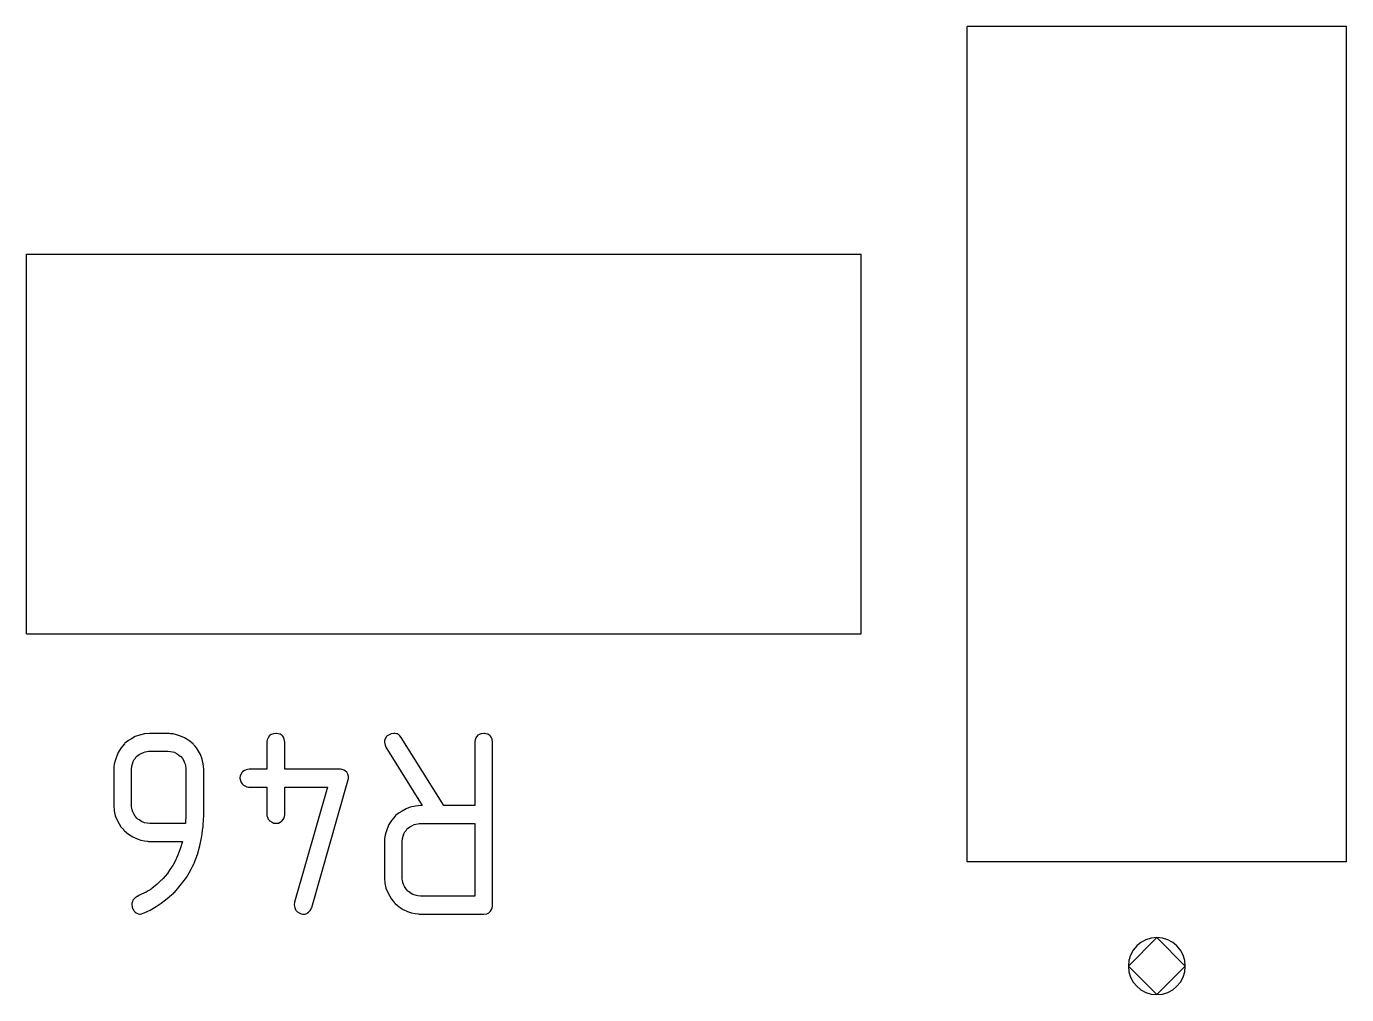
# Model space of a CAD drawing. Header units: inches. Extents: x 0 to 594, y -420 to 0.
# Drawn here: x 212.6 to 219.56, y -123.48 to -118.38 of the extents above; entities that cross this region are included whole.
import ezdxf

# ---------------------------------------------------------------- set-up
doc = ezdxf.new("R2010")
doc.units = ezdxf.units.IN
doc.header["$MEASUREMENT"] = 0

msp = doc.modelspace()

# ---------------------------------------------------------------- linework, layer by layer
at = {"color": 18, "true_color": 0x000000}
for p, q in [((219.5624, -118.3828), (217.5624, -118.3828)), ((217.5624, -122.7828), (217.5624, -118.3828)), ((219.5624, -122.7828), (219.5624, -118.3828)), ((212.6036, -119.5828), (217.0036, -119.5828)), ((212.6036, -121.5828), (212.6036, -119.5828)), ((217.0036, -121.5828), (217.0036, -119.5828)), ((212.6036, -121.5828), (217.0036, -121.5828)), ((213.1764, -122.1239), (213.1567, -122.1352)), ((213.199, -122.1154), (213.1764, -122.1239)), ((213.2258, -122.1098), (213.199, -122.1154)), ((213.254, -122.107), (213.2258, -122.1098)), ((213.3569, -122.107), (213.254, -122.107)), ((213.3625, -122.1084), (213.3569, -122.107)), ((213.3766, -122.1098), (213.3625, -122.1084)), ((213.3949, -122.114), (213.3766, -122.1098)), ((213.4161, -122.1211), (213.3949, -122.114)), ((213.4372, -122.1295), (213.4161, -122.1211)), ((213.8855, -122.1183), (213.8771, -122.1295)), ((213.8883, -122.1169), (213.8855, -122.1183)), ((213.894, -122.1126), (213.8883, -122.1169)), ((213.9052, -122.1084), (213.894, -122.1126)), ((213.9193, -122.107), (213.9052, -122.1084)), ((213.9222, -122.107), (213.9193, -122.107)), ((213.9306, -122.1084), (213.9222, -122.107)), ((213.9405, -122.1112), (213.9306, -122.1084)), ((213.9518, -122.1183), (213.9405, -122.1112)), ((213.9546, -122.1211), (213.9518, -122.1183)), ((213.9588, -122.1267), (213.9546, -122.1211)), ((213.963, -122.138), (213.9588, -122.1267)), ((214.5001, -122.1253), (214.4973, -122.131)), ((214.5058, -122.1197), (214.5001, -122.1253)), ((214.5086, -122.1183), (214.5058, -122.1197)), ((214.5156, -122.114), (214.5086, -122.1183)), ((214.5269, -122.1084), (214.5156, -122.114)), ((214.541, -122.107), (214.5269, -122.1084)), ((214.5467, -122.107), (214.541, -122.107)), ((214.5537, -122.1084), (214.5467, -122.107)), ((214.5608, -122.1098), (214.5537, -122.1084)), ((214.5622, -122.1112), (214.5608, -122.1098)), ((214.5664, -122.114), (214.5622, -122.1112)), ((214.572, -122.1197), (214.5664, -122.114)), ((214.5791, -122.1281), (214.572, -122.1197)), ((214.9808, -122.1183), (214.9724, -122.1295)), ((214.9837, -122.1169), (214.9808, -122.1183)), ((214.9893, -122.1126), (214.9837, -122.1169)), ((215.0006, -122.1084), (214.9893, -122.1126)), ((215.0147, -122.107), (215.0006, -122.1084)), ((215.0175, -122.107), (215.0147, -122.107)), ((215.026, -122.1084), (215.0175, -122.107)), ((215.0358, -122.1112), (215.026, -122.1084)), ((215.0471, -122.1183), (215.0358, -122.1112)), ((215.0499, -122.1211), (215.0471, -122.1183)), ((215.0542, -122.1267), (215.0499, -122.1211)), ((215.0584, -122.138), (215.0542, -122.1267)), ((213.1017, -122.1845), (213.0876, -122.2071)), ((213.12, -122.162), (213.1017, -122.1845)), ((213.1229, -122.1591), (213.12, -122.162)), ((213.1299, -122.1535), (213.1229, -122.1591)), ((213.1412, -122.145), (213.1299, -122.1535)), ((213.1567, -122.1352), (213.1412, -122.145)), ((213.4598, -122.1436), (213.4372, -122.1295)), ((213.4823, -122.162), (213.4598, -122.1436)), ((213.4852, -122.1648), (213.4823, -122.162)), ((213.4908, -122.1718), (213.4852, -122.1648)), ((213.5007, -122.1831), (213.4908, -122.1718)), ((213.5105, -122.2), (213.5007, -122.1831)), ((213.8728, -122.1408), (213.8714, -122.1493)), ((213.8714, -122.1493), (213.8714, -122.1521)), ((213.8714, -122.1521), (213.8714, -122.1535)), ((213.8714, -122.1535), (213.8714, -122.2959)), ((213.8771, -122.1295), (213.8728, -122.1408)), ((213.9659, -122.1535), (213.963, -122.138)), ((213.9659, -122.2959), (213.9659, -122.1535)), ((214.4917, -122.1422), (214.4903, -122.1507)), ((214.4903, -122.1507), (214.4903, -122.1521)), ((214.4903, -122.1521), (214.4903, -122.1535)), ((214.4903, -122.1535), (214.4945, -122.169)), ((214.4973, -122.131), (214.4917, -122.1422)), ((214.4945, -122.169), (214.4987, -122.1803)), ((214.4987, -122.1803), (214.6904, -122.4876)), ((214.8032, -122.4876), (214.5791, -122.1281)), ((214.9682, -122.1408), (214.9668, -122.1493)), ((214.9668, -122.1493), (214.9668, -122.1521)), ((214.9668, -122.1521), (214.9668, -122.1535)), ((214.9668, -122.1535), (214.9668, -122.4876)), ((214.9724, -122.1295), (214.9682, -122.1408)), ((215.0612, -122.1535), (215.0584, -122.138)), ((215.0612, -123.0106), (215.0612, -122.1535)), ((213.0707, -122.2508), (213.0665, -122.2691)), ((213.0778, -122.2296), (213.0707, -122.2508)), ((213.0876, -122.2071), (213.0778, -122.2296)), ((213.1623, -122.2677), (213.1666, -122.255)), ((213.1666, -122.255), (213.1722, -122.2451)), ((213.1722, -122.2451), (213.1778, -122.2381)), ((213.1778, -122.2381), (213.1821, -122.231)), ((213.1821, -122.231), (213.1849, -122.2282)), ((213.1849, -122.2282), (213.1863, -122.2268)), ((213.1863, -122.2268), (213.1976, -122.2184)), ((213.1976, -122.2184), (213.2089, -122.2127)), ((213.2089, -122.2127), (213.2201, -122.2071)), ((213.2201, -122.2071), (213.23, -122.2043)), ((213.23, -122.2043), (213.2399, -122.2028)), ((213.2399, -122.2028), (213.2469, -122.2014)), ((213.2469, -122.2014), (213.3498, -122.2014)), ((213.3498, -122.2014), (213.3625, -122.2028)), ((213.3625, -122.2028), (213.3738, -122.2043)), ((213.3738, -122.2043), (213.3837, -122.2057)), ((213.3837, -122.2057), (213.3851, -122.2071)), ((213.3851, -122.2071), (213.3865, -122.2071)), ((213.3865, -122.2071), (213.3978, -122.2141)), ((213.3978, -122.2141), (213.4076, -122.2212)), ((213.4076, -122.2212), (213.4147, -122.2268)), ((213.4147, -122.2268), (213.4175, -122.2282)), ((213.4175, -122.2282), (213.4259, -122.2395)), ((213.4259, -122.2395), (213.433, -122.2508)), ((213.433, -122.2508), (213.4372, -122.2621)), ((213.4372, -122.2621), (213.4415, -122.2733)), ((213.5204, -122.2184), (213.5105, -122.2)), ((213.5303, -122.2423), (213.5204, -122.2184)), ((213.5359, -122.2677), (213.5303, -122.2423)), ((213.0651, -122.2832), (213.0637, -122.2888)), ((213.0637, -122.2888), (213.0637, -122.2931)), ((213.0637, -122.2931), (213.0637, -122.2945)), ((213.0637, -122.2945), (213.0637, -122.2959)), ((213.0637, -122.2959), (213.0637, -122.4862)), ((213.0665, -122.2691), (213.0651, -122.2832)), ((213.1581, -122.2959), (213.1595, -122.2804)), ((213.1581, -122.4862), (213.1581, -122.2959)), ((213.1595, -122.2804), (213.1623, -122.2677)), ((213.4415, -122.2733), (213.4429, -122.2818)), ((213.4429, -122.2818), (213.4443, -122.2888)), ((213.4443, -122.2888), (213.4443, -122.2945)), ((213.4443, -122.2945), (213.4443, -122.2959)), ((213.4443, -122.2959), (213.4443, -122.5341)), ((213.5387, -122.2959), (213.5359, -122.2677)), ((213.5387, -122.5341), (213.5387, -122.2959)), ((213.7304, -122.3325), (213.729, -122.3396)), ((213.7347, -122.3227), (213.7304, -122.3325)), ((213.7417, -122.3114), (213.7347, -122.3227)), ((213.7431, -122.3086), (213.7417, -122.3114)), ((213.7502, -122.3043), (213.7431, -122.3086)), ((213.7615, -122.2987), (213.7502, -122.3043)), ((213.7685, -122.2973), (213.7615, -122.2987)), ((213.777, -122.2959), (213.7685, -122.2973)), ((213.8714, -122.2959), (213.777, -122.2959)), ((214.2591, -122.2959), (213.9659, -122.2959)), ((214.2675, -122.2973), (214.2591, -122.2959)), ((214.276, -122.3001), (214.2675, -122.2973)), ((214.2859, -122.3058), (214.276, -122.3001)), ((214.2929, -122.3114), (214.2859, -122.3058)), ((214.2986, -122.3213), (214.2929, -122.3114)), ((214.3014, -122.3339), (214.2986, -122.3213)), ((214.3014, -122.3452), (214.3014, -122.3339)), ((213.729, -122.3396), (213.729, -122.3424)), ((213.729, -122.3424), (213.7319, -122.3551)), ((213.7319, -122.3551), (213.7361, -122.365)), ((213.7361, -122.365), (213.7403, -122.372)), ((213.7403, -122.372), (213.7431, -122.3748)), ((213.7431, -122.3748), (213.7488, -122.3805)), ((213.7488, -122.3805), (213.7544, -122.3833)), ((213.7544, -122.3833), (213.7657, -122.3889)), ((213.7657, -122.3889), (213.7741, -122.3903)), ((213.7741, -122.3903), (213.8714, -122.3903)), ((213.8714, -122.3903), (213.8714, -122.5327)), ((213.9659, -122.5327), (213.9659, -122.3903)), ((213.9659, -122.3903), (214.19, -122.3903)), ((214.19, -122.3903), (214.0166, -122.9965)), ((214.1082, -123.0233), (214.2986, -122.3565)), ((214.2986, -122.3565), (214.3014, -122.3452)), ((213.0637, -122.4862), (213.0665, -122.5144)), ((213.0665, -122.5144), (213.0721, -122.5412)), ((213.0721, -122.5412), (213.082, -122.5637)), ((213.1581, -122.4876), (213.1581, -122.4862)), ((213.1581, -122.4932), (213.1581, -122.4876)), ((213.1595, -122.5003), (213.1581, -122.4932)), ((213.1609, -122.5102), (213.1595, -122.5003)), ((213.1652, -122.52), (213.1609, -122.5102)), ((213.1694, -122.5313), (213.1652, -122.52)), ((213.1764, -122.5426), (213.1694, -122.5313)), ((213.1863, -122.5539), (213.1764, -122.5426)), ((213.4443, -122.5341), (213.4429, -122.5821)), ((213.5387, -122.5355), (213.5387, -122.5341)), ((213.5387, -122.5398), (213.5387, -122.5355)), ((213.5387, -122.5468), (213.5387, -122.5398)), ((213.8714, -122.5327), (213.8714, -122.5412)), ((213.8714, -122.5412), (213.8742, -122.5482)), ((213.9602, -122.5553), (213.9645, -122.544)), ((213.9645, -122.544), (213.9659, -122.5355)), ((213.9659, -122.5341), (213.9659, -122.5327)), ((213.9659, -122.5355), (213.9659, -122.5341)), ((214.5467, -122.5426), (214.5283, -122.5651)), ((214.5495, -122.5398), (214.5467, -122.5426)), ((214.5565, -122.5341), (214.5495, -122.5398)), ((214.5692, -122.5257), (214.5565, -122.5341)), ((214.5847, -122.5158), (214.5692, -122.5257)), ((214.6045, -122.5045), (214.5847, -122.5158)), ((214.627, -122.4961), (214.6045, -122.5045)), ((214.6538, -122.4904), (214.627, -122.4961)), ((214.682, -122.4876), (214.6538, -122.4904)), ((214.6904, -122.4876), (214.682, -122.4876)), ((214.9668, -122.4876), (214.8032, -122.4876)), ((213.082, -122.5637), (213.0918, -122.5835)), ((213.0918, -122.5835), (213.1017, -122.599)), ((213.1017, -122.599), (213.1116, -122.6102)), ((213.1116, -122.6102), (213.1172, -122.6173)), ((213.1877, -122.5553), (213.1863, -122.5539)), ((213.1905, -122.5581), (213.1877, -122.5553)), ((213.1976, -122.5623), (213.1905, -122.5581)), ((213.2046, -122.568), (213.1976, -122.5623)), ((213.2145, -122.5736), (213.2046, -122.568)), ((213.2258, -122.5778), (213.2145, -122.5736)), ((213.2399, -122.5806), (213.2258, -122.5778)), ((213.254, -122.5821), (213.2399, -122.5806)), ((213.2399, -122.5806), (213.2399, -122.5806)), ((213.4429, -122.5821), (213.254, -122.5821)), ((213.5317, -122.6173), (213.5345, -122.599)), ((213.5345, -122.599), (213.5359, -122.5835)), ((213.5359, -122.5835), (213.5373, -122.5694)), ((213.5373, -122.5567), (213.5387, -122.5468)), ((213.5373, -122.5694), (213.5373, -122.5567)), ((213.8742, -122.5482), (213.8785, -122.5595)), ((213.8785, -122.5595), (213.8841, -122.5665)), ((213.8841, -122.5665), (213.8855, -122.568)), ((213.8855, -122.568), (213.8869, -122.568)), ((213.8869, -122.568), (213.8982, -122.575)), ((213.8982, -122.575), (213.9081, -122.5792)), ((213.9081, -122.5792), (213.9165, -122.5806)), ((213.9165, -122.5806), (213.9193, -122.5806)), ((213.9193, -122.5806), (213.932, -122.5792)), ((213.932, -122.5792), (213.9419, -122.575)), ((213.9419, -122.575), (213.9489, -122.5694)), ((213.9489, -122.5694), (213.9518, -122.568)), ((213.9518, -122.568), (213.9602, -122.5553)), ((214.5044, -122.6102), (214.4973, -122.6314)), ((214.5142, -122.5877), (214.5044, -122.6102)), ((214.5283, -122.5651), (214.5142, -122.5877)), ((214.6045, -122.6187), (214.6087, -122.6117)), ((214.6087, -122.6117), (214.6115, -122.6088)), ((214.6115, -122.6088), (214.6129, -122.6074)), ((214.6129, -122.6074), (214.6242, -122.599)), ((214.6242, -122.599), (214.6355, -122.5933)), ((214.6355, -122.5933), (214.6467, -122.5877)), ((214.6467, -122.5877), (214.6566, -122.5849)), ((214.6566, -122.5849), (214.6665, -122.5835)), ((214.6665, -122.5835), (214.6735, -122.5821)), ((214.6735, -122.5821), (214.9668, -122.5821)), ((214.9668, -122.5821), (214.9668, -122.9641)), ((213.1172, -122.6173), (213.12, -122.6201)), ((213.12, -122.6201), (213.1426, -122.6384)), ((213.1426, -122.6384), (213.1652, -122.6525)), ((213.1652, -122.6525), (213.1877, -122.6624)), ((213.1877, -122.6624), (213.2074, -122.6695)), ((213.2074, -122.6695), (213.2258, -122.6737)), ((213.2258, -122.6737), (213.2413, -122.6751)), ((213.2413, -122.6751), (213.2469, -122.6765)), ((213.2469, -122.6765), (213.4259, -122.6765)), ((213.4259, -122.6765), (213.4147, -122.7146)), ((213.5176, -122.6991), (213.526, -122.6568)), ((213.526, -122.6568), (213.5303, -122.6356)), ((213.5303, -122.6356), (213.5317, -122.6173)), ((214.4917, -122.6652), (214.4903, -122.6709)), ((214.4903, -122.6709), (214.4903, -122.6751)), ((214.4903, -122.6751), (214.4903, -122.6765)), ((214.4903, -122.6765), (214.4903, -122.6779)), ((214.4903, -122.6779), (214.4903, -122.8682)), ((214.4931, -122.6497), (214.4917, -122.6652)), ((214.4973, -122.6314), (214.4931, -122.6497)), ((214.5847, -122.6765), (214.5861, -122.661)), ((214.5847, -122.8682), (214.5847, -122.6765)), ((214.5861, -122.661), (214.589, -122.6483)), ((214.589, -122.6483), (214.5932, -122.6356)), ((214.5932, -122.6356), (214.5988, -122.6258)), ((214.5988, -122.6258), (214.6045, -122.6187)), ((213.4006, -122.7526), (213.3879, -122.7794)), ((213.4147, -122.7146), (213.4006, -122.7526)), ((213.488, -122.7907), (213.5049, -122.7456)), ((213.5049, -122.7456), (213.5176, -122.6991)), ((213.3752, -122.8034), (213.3597, -122.8245)), ((213.3879, -122.7794), (213.3752, -122.8034)), ((213.4612, -122.8414), (213.4725, -122.8217)), ((213.4725, -122.8217), (213.4809, -122.8048)), ((213.4809, -122.8048), (213.4837, -122.7991)), ((213.4837, -122.7991), (213.4866, -122.7949)), ((213.4866, -122.7949), (213.488, -122.7921)), ((213.488, -122.7921), (213.488, -122.7907)), ((219.5624, -122.7828), (217.5624, -122.7828)), ((213.3146, -122.8809), (213.2934, -122.9006)), ((213.3174, -122.8781), (213.3146, -122.8809)), ((213.3245, -122.871), (213.3174, -122.8781)), ((213.3343, -122.8598), (213.3245, -122.871)), ((213.347, -122.8443), (213.3343, -122.8598)), ((213.3597, -122.8245), (213.347, -122.8443)), ((213.4076, -122.9176), (213.4288, -122.8908)), ((213.4288, -122.8908), (213.4471, -122.8654)), ((213.4471, -122.8654), (213.4612, -122.8414)), ((214.4903, -122.8682), (214.4931, -122.8964)), ((214.5847, -122.8696), (214.5847, -122.8682)), ((214.5847, -122.8753), (214.5847, -122.8696)), ((214.5861, -122.8823), (214.5847, -122.8753)), ((214.5875, -122.8922), (214.5861, -122.8823)), ((214.5918, -122.9021), (214.5875, -122.8922)), ((213.199, -122.9599), (213.1905, -122.9641)), ((213.2103, -122.9542), (213.199, -122.9599)), ((213.223, -122.9486), (213.2103, -122.9542)), ((213.2258, -122.9472), (213.223, -122.9486)), ((213.2328, -122.9443), (213.2258, -122.9472)), ((213.2427, -122.9373), (213.2328, -122.9443)), ((213.2554, -122.9303), (213.2427, -122.9373)), ((213.2568, -122.9288), (213.2554, -122.9303)), ((213.261, -122.9274), (213.2568, -122.9288)), ((213.2667, -122.9218), (213.261, -122.9274)), ((213.2737, -122.9162), (213.2667, -122.9218)), ((213.2934, -122.9006), (213.2737, -122.9162)), ((213.3569, -122.9683), (213.371, -122.9556)), ((213.371, -122.9556), (213.3766, -122.9514)), ((213.3766, -122.9514), (213.3808, -122.9472)), ((213.3808, -122.9472), (213.3822, -122.9458)), ((213.3822, -122.9458), (213.3837, -122.9443)), ((213.3837, -122.9443), (213.4076, -122.9176)), ((214.4931, -122.8964), (214.4987, -122.9218)), ((214.4987, -122.9218), (214.5086, -122.9443)), ((214.5086, -122.9443), (214.5185, -122.9641)), ((214.596, -122.9133), (214.5918, -122.9021)), ((214.603, -122.9246), (214.596, -122.9133)), ((214.6129, -122.9359), (214.603, -122.9246)), ((214.6143, -122.9373), (214.6129, -122.9359)), ((214.6171, -122.9401), (214.6143, -122.9373)), ((214.6242, -122.9443), (214.6171, -122.9401)), ((214.6312, -122.95), (214.6242, -122.9443)), ((214.6411, -122.9556), (214.6312, -122.95)), ((214.6524, -122.9599), (214.6411, -122.9556)), ((214.6665, -122.9627), (214.6524, -122.9599)), ((213.1623, -122.9923), (213.1595, -123.0007)), ((213.1595, -123.0007), (213.1595, -123.0064)), ((213.1595, -123.0064), (213.1595, -123.0078)), ((213.1595, -123.0078), (213.1609, -123.0219)), ((213.1609, -123.0219), (213.1652, -123.0332)), ((213.1652, -122.9852), (213.1623, -122.9923)), ((213.1666, -122.9838), (213.1652, -122.9852)), ((213.1694, -122.9796), (213.1666, -122.9838)), ((213.1764, -122.9725), (213.1694, -122.9796)), ((213.1877, -122.9655), (213.1764, -122.9725)), ((213.1891, -122.9655), (213.1877, -122.9655)), ((213.1905, -122.9641), (213.1891, -122.9655)), ((213.2568, -123.0374), (213.2878, -123.0191)), ((213.2878, -123.0191), (213.3146, -123.0007)), ((213.3146, -123.0007), (213.3371, -122.9838)), ((213.3371, -122.9838), (213.3569, -122.9683)), ((214.0166, -122.9965), (214.0152, -123.0106)), ((214.0152, -123.0106), (214.018, -123.0247)), ((214.018, -123.0247), (214.0223, -123.036)), ((214.0998, -123.0402), (214.104, -123.0317)), ((214.104, -123.0317), (214.1068, -123.0261)), ((214.1068, -123.0261), (214.1082, -123.0233)), ((214.5185, -122.9641), (214.5283, -122.9796)), ((214.5283, -122.9796), (214.5382, -122.9923)), ((214.5382, -122.9923), (214.5438, -122.9993)), ((214.5438, -122.9993), (214.5467, -123.0021)), ((214.5467, -123.0021), (214.5678, -123.0205)), ((214.5678, -123.0205), (214.5904, -123.0346)), ((214.6806, -122.9641), (214.6665, -122.9627)), ((214.6665, -122.9627), (214.6665, -122.9627)), ((214.9668, -122.9641), (214.6806, -122.9641)), ((215.0556, -123.0346), (215.0584, -123.0261)), ((215.0584, -123.0261), (215.0598, -123.0177)), ((215.0598, -123.0177), (215.0612, -123.012)), ((215.0612, -123.012), (215.0612, -123.0106)), ((213.1652, -123.0332), (213.1694, -123.0402)), ((213.1694, -123.0402), (213.1708, -123.043)), ((213.1708, -123.043), (213.1764, -123.0487)), ((213.1764, -123.0487), (213.1821, -123.0515)), ((213.1821, -123.0515), (213.1933, -123.0571)), ((213.1933, -123.0571), (213.2018, -123.0585)), ((213.2018, -123.0585), (213.2046, -123.0585)), ((213.2018, -123.0585), (213.2018, -123.0585)), ((213.2046, -123.0585), (213.2244, -123.0529)), ((213.2244, -123.0529), (213.2568, -123.0374)), ((214.0223, -123.036), (214.0265, -123.0416)), ((214.0265, -123.0416), (214.0293, -123.0444)), ((214.0293, -123.0444), (214.0406, -123.0529)), ((214.0406, -123.0529), (214.0519, -123.0571)), ((214.0519, -123.0571), (214.0603, -123.0585)), ((214.0603, -123.0585), (214.0716, -123.0585)), ((214.0603, -123.0585), (214.0603, -123.0585)), ((214.0716, -123.0585), (214.0772, -123.0571)), ((214.0772, -123.0571), (214.0815, -123.0557)), ((214.0815, -123.0557), (214.0829, -123.0543)), ((214.0829, -123.0543), (214.0913, -123.0487)), ((214.0913, -123.0487), (214.0998, -123.0402)), ((214.5904, -123.0346), (214.6129, -123.0444)), ((214.6129, -123.0444), (214.6341, -123.0515)), ((214.6341, -123.0515), (214.6524, -123.0557)), ((214.6524, -123.0557), (214.6679, -123.0571)), ((214.6679, -123.0571), (214.6735, -123.0585)), ((214.6735, -123.0585), (215.0147, -123.0585)), ((214.6735, -123.0585), (214.6735, -123.0585)), ((215.0147, -123.0585), (215.0302, -123.0571)), ((215.0302, -123.0571), (215.0415, -123.0515)), ((215.0415, -123.0515), (215.0499, -123.043)), ((215.0499, -123.043), (215.0556, -123.0346)), ((218.5624, -123.1828), (218.4124, -123.3328)), ((218.7124, -123.3328), (218.5624, -123.1828)), ((218.4124, -123.3328), (218.5624, -123.4828)), ((218.5624, -123.4828), (218.7124, -123.3328))]:
    msp.add_line(p, q, dxfattribs=at)
for start, end in [(90, 180), (0, 90), (180, 270), (270, 0)]:
    msp.add_arc((218.5624, -123.3328), 0.15, start, end, dxfattribs=at)

doc.saveas('drawing.dxf')
